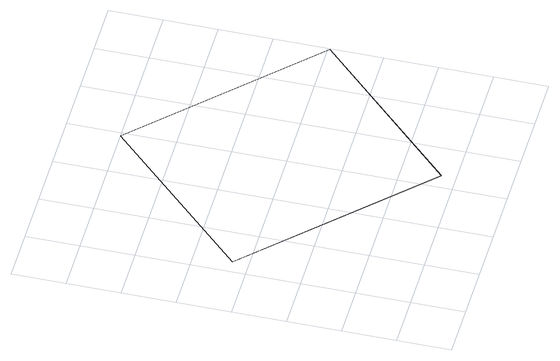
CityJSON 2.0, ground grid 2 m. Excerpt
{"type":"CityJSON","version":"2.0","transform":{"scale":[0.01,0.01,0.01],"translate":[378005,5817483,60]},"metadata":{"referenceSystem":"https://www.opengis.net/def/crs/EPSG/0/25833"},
"CityObjects":{
"building1":{"type":"Building","attributes":{"Gemeindeschluessel":"11000004","BezugspunktDach":"2200","function":"31001_2723","measuredHeight":0.01,"storeysAboveGround":1},"address":[{"country":"Germany","locality":"Berlin","thoroughfareNumber":"96 (3)","thoroughfareName":"Havelchaussee"}],"geometry":[{"type":"MultiSurface","lod":"1","boundaries":[[[0,1,2,3]],[[4,0,3,5]],[[6,4,5,7]],[[1,6,7,2]]]}]}
},
"vertices":[
[587,1201,52],[53,662,52],[53,662,53],[587,1201,53],[1198,595,52],[1198,595,53],[663,56,52],[663,56,53]
]}
